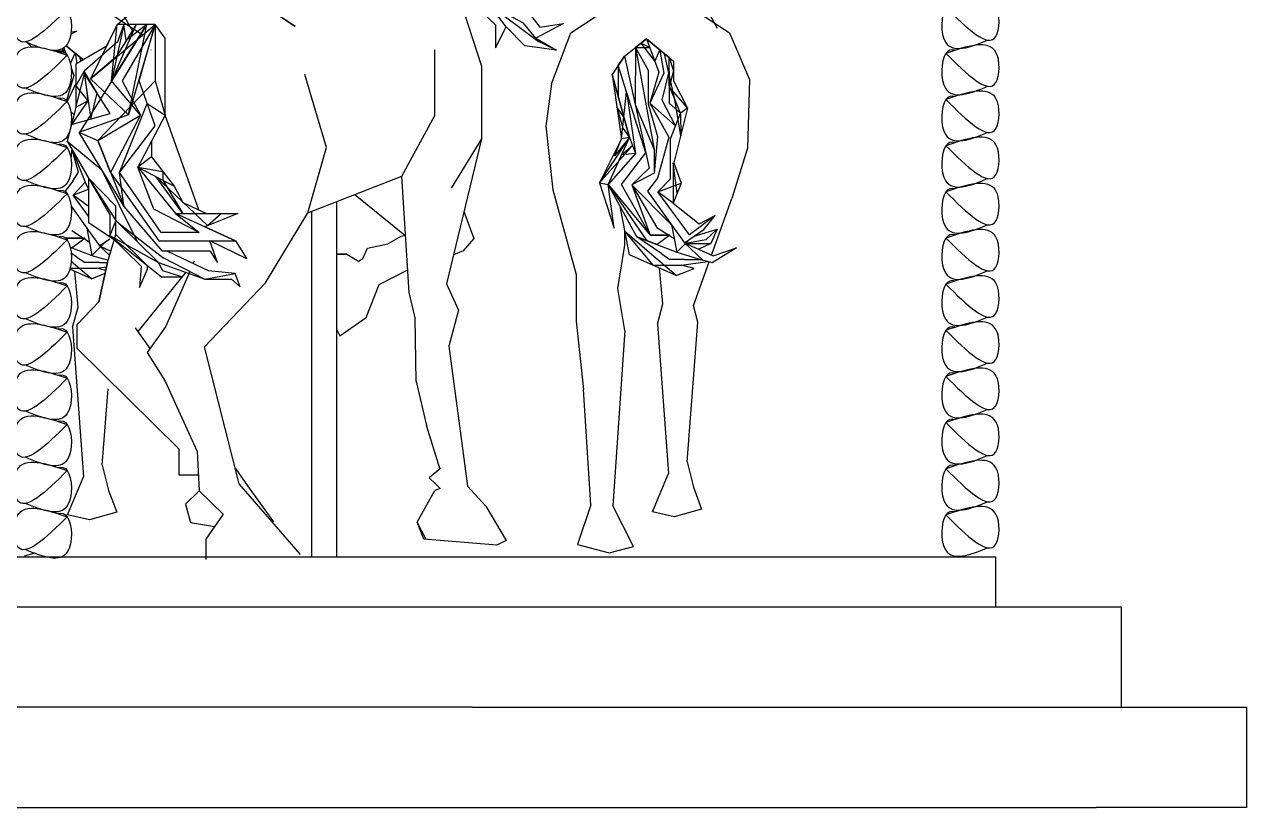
# Model space of a CAD drawing. Header units: centimetres. Extents: x -76 to 1832, y -219 to 581.
# Drawn here: x 480.7 to 724.5, y -27.5 to 128.6 of the extents above; entities that cross this region are included whole.
import ezdxf

# ---------------------------------------------------------------- set-up
doc = ezdxf.new("R2010")
doc.units = ezdxf.units.CM
doc.header["$MEASUREMENT"] = 0
doc.layers.add('Cai', color=7, linetype='Continuous')
doc.layers.add('Stuctura carusel', color=7, linetype='Continuous')

# ---------------------------------------------------------------- blocks, each defined once
blk = doc.blocks.new('*U74')
at = {"layer": 'Stuctura carusel'}
blk.add_spline([(4.89, 3.17), (-5.11, 3.36), (-5.11, -2.65), (4.89, 3.17)], degree=3, dxfattribs=at)
blk.add_open_spline([(2.99, 3.8), (3.78, 3.99), (5.86, 3.46), (6.17, -6.91), (0.14, -4.92), (-3.45, -3.38)], degree=3, knots=[8.392933, 8.392933, 8.392933, 8.392933, 11.573684, 18.609105, 27.344596, 27.344596, 27.344596, 27.344596], dxfattribs=at)
blk = doc.blocks.new('*U75')
at = {"layer": 'Stuctura carusel', "color": 0, "linetype": 'ByBlock', "lineweight": -2, "transparency": 16777216}
blk.add_blockref('*U74', (0, 0), dxfattribs=at)
blk = doc.blocks.new('*U72')
at = {"layer": 'Stuctura carusel'}
blk.add_blockref('*U75', (-0.01, 0.37), dxfattribs=at)
blk = doc.blocks.new('*U73')
at = {"layer": 'Stuctura carusel', "color": 0, "linetype": 'ByBlock', "lineweight": -2, "transparency": 16777216}
for p in [(0, 0), (0, -9.2), (0, -18.4), (0, -27.6), (0, -36.8), (0, -46), (0, -55.2), (0, -64.4), (0, -73.6), (0, -82.8), (0, -92), (0, -101.2), (0, -110.4), (0, -119.6), (0, -128.8), (0, -138), (0, -147.2), (0, -156.4), (0, -165.6), (0, -174.8), (0, -184), (0, -193.2), (0, -202.4), (0, -211.6), (0, -220.8)]:
    blk.add_blockref('*U72', p, dxfattribs=at)
blk = doc.blocks.new('*U78')
at = {"layer": 'Stuctura carusel'}
blk.add_spline([(4.89, 3.17), (-5.11, 3.36), (-5.11, -2.65), (4.89, 3.17)], degree=3, dxfattribs=at)
blk.add_open_spline([(2.99, 3.8), (3.78, 3.99), (5.86, 3.46), (6.17, -6.91), (0.14, -4.92), (-3.45, -3.38)], degree=3, knots=[8.392933, 8.392933, 8.392933, 8.392933, 11.573684, 18.609105, 27.344596, 27.344596, 27.344596, 27.344596], dxfattribs=at)
blk = doc.blocks.new('*U79')
at = {"layer": 'Stuctura carusel', "color": 0, "linetype": 'ByBlock', "lineweight": -2, "transparency": 16777216}
blk.add_blockref('*U78', (0, 0), dxfattribs=at)
blk = doc.blocks.new('*U76')
at = {"layer": 'Stuctura carusel'}
blk.add_blockref('*U79', (-0.01, 0.37), dxfattribs=at)
blk = doc.blocks.new('*U77')
at = {"layer": 'Stuctura carusel', "color": 0, "linetype": 'ByBlock', "lineweight": -2, "transparency": 16777216}
for p in [(0, 0), (0, -9.2), (0, -18.4), (0, -27.6), (0, -36.8), (0, -46), (0, -55.2), (0, -64.4), (0, -73.6), (0, -82.8), (0, -92), (0, -101.2), (0, -110.4), (0, -119.6), (0, -128.8), (0, -138), (0, -147.2), (0, -156.4), (0, -165.6), (0, -174.8), (0, -184), (0, -193.2), (0, -202.4), (0, -211.6), (0, -220.8), (0, -230), (0, -239.2)]:
    blk.add_blockref('*U76', p, dxfattribs=at)

msp = doc.modelspace()

# ---------------------------------------------------------------- linework, layer by layer
at = {"layer": 'Cai'}
for p, q in [((499.18, 128.58), (506.44, 134.66)), ((525.21, 134.66), (534.72, 128.17)), ((566.76, 136.11), (571.89, 120.25)), ((534.72, 128.17), (526.5, 133.78)), ((506.81, 128.58), (499.18, 128.58)), ((508.76, 125.86), (506.81, 128.58)), ((508.76, 110.48), (508.76, 125.86)), ((604.79, 125.69), (602.59, 123.98)), ((605.42, 123.98), (603.69, 124.84)), ((603.69, 124.84), (606.45, 121.19)), ((604.79, 125.69), (607.24, 119.05)), ((608.42, 122.73), (604.79, 125.69)), ((486.08, 123.48), (486.06, 123.46)), ((486.49, 123.36), (488.76, 123.36)), ((488.76, 123.36), (488.13, 123.67)), ((488.56, 123.9), (488.97, 122.78)), ((491.75, 122.1), (489.04, 124.32)), ((489.89, 120.8), (490.82, 122.87)), ((492.44, 121.54), (490.82, 122.87)), ((490.82, 122.87), (491.18, 120.8)), ((491.95, 121.25), (491.75, 122.1)), ((562.56, 110.46), (562.56, 123.52)), ((600.39, 122.27), (597.92, 118.6)), ((599.15, 120.44), (600.39, 122.27)), ((600.39, 122.27), (604.66, 103)), ((602.59, 123.98), (602.52, 112.64)), ((602.59, 123.98), (605.16, 119.51)), ((602.59, 123.98), (606.3, 103.66)), ((602.59, 123.98), (605.42, 123.98)), ((606.45, 121.19), (607.48, 123.49)), ((609.35, 121.97), (607.48, 123.49)), ((607.48, 123.49), (608.29, 118.88)), ((610.48, 113.65), (608.42, 122.73)), ((609.35, 116.4), (609.35, 121.97)), ((609.35, 121.97), (610.17, 119.34)), ((490.02, 119.92), (490.58, 118.42)), ((571.89, 120.25), (571.89, 105.79)), ((604.66, 103), (599.15, 120.44)), ((599.15, 120.44), (599.15, 114.14)), ((605.16, 119.51), (605.16, 112.78)), ((490.58, 118.42), (489.12, 113.43)), ((541, 104.09), (536.64, 118.61)), ((597.92, 118.6), (599.83, 105.8)), ((601.4, 106.03), (597.92, 118.6)), ((597.92, 118.6), (601.4, 106.03)), ((607.24, 119.05), (605.44, 112.88)), ((608.29, 118.88), (605.44, 112.88)), ((607.93, 113.5), (609.35, 119.19)), ((610.17, 119.34), (609.35, 116.06)), ((609.35, 119.19), (609.35, 112.93)), ((610.17, 117.38), (612.97, 111.87)), ((490.95, 116.84), (489.25, 113.25)), ((599.83, 105.8), (600.81, 115.18)), ((600.81, 115.18), (602.63, 102.89)), ((611.6, 110.89), (609.35, 116.4)), ((609.35, 116.06), (612.97, 111.87)), ((600.28, 110.08), (598.87, 112.2)), ((598.87, 112.2), (600.05, 107.94)), ((599.15, 114.14), (601.4, 106.03)), ((602.52, 112.64), (606.3, 103.66)), ((605.16, 112.78), (606.97, 106.26)), ((605.44, 112.88), (609.26, 106.14)), ((605.44, 112.88), (610.59, 108.35)), ((610.59, 108.35), (607.93, 113.5)), ((609.35, 112.93), (611.6, 110.89)), ((611.62, 106.42), (610.48, 113.65)), ((489.96, 111.21), (490.6, 110.64)), ((491.14, 110.17), (491.16, 110.15)), ((515.48, 91.64), (508.76, 110.48)), ((556.02, 98.33), (562.56, 110.46)), ((599.83, 105.8), (600.28, 110.08)), ((609.58, 105.8), (611.6, 110.89)), ((612.97, 111.87), (610.27, 100.98)), ((612.97, 111.87), (611.6, 110.89)), ((611.6, 110.89), (611.62, 106.42)), ((611.6, 110.89), (611.62, 106.42)), ((600.05, 107.94), (601.4, 106.03)), ((571.89, 105.79), (564.89, 76.87)), ((571.89, 105.79), (565.82, 95.99)), ((595.45, 97.05), (601.4, 106.03)), ((599.83, 105.8), (595.45, 97.05)), ((597.13, 96.71), (601.4, 106.03)), ((601.4, 106.03), (598.42, 102.39)), ((598.42, 102.39), (599.83, 105.8)), ((601.4, 106.03), (599.83, 105.8)), ((601.4, 106.03), (602.63, 102.89)), ((606.97, 106.26), (606.3, 98.98)), ((609.26, 106.14), (607.01, 97.95)), ((609.58, 97.84), (609.58, 105.8)), ((490.14, 103.77), (489.97, 101.95)), ((490.14, 103.77), (492.84, 97.14)), ((537.22, 91.03), (541, 104.09)), ((602.02, 104.46), (595.45, 97.05)), ((602.63, 102.89), (597.13, 96.71)), ((599.83, 102.6), (602.02, 104.46)), ((599.83, 96.71), (604.66, 103)), ((602.63, 102.89), (599.83, 102.6)), ((604.66, 103), (605.33, 99.97)), ((606.3, 103.66), (606.3, 98.98)), ((605.33, 99.97), (601.85, 96.6)), ((610.93, 94.97), (610.12, 100.98)), ((610.12, 100.98), (610.12, 93)), ((610.27, 100.98), (611.73, 96.94)), ((490.35, 97.32), (491.49, 99.16)), ((537.22, 91.03), (556.02, 98.33)), ((557.48, 75.13), (556.02, 98.33)), ((606.3, 98.98), (601.85, 96.6)), ((607.01, 97.95), (604.99, 95.37)), ((607.07, 95.21), (609.58, 97.84)), ((490.35, 97.32), (488.79, 95.32)), ((490.41, 94.58), (492.84, 97.14)), ((490.41, 94.58), (493.51, 95.73)), ((492.84, 97.14), (493.51, 95.73)), ((595.45, 97.05), (598.37, 87.96)), ((595.45, 97.05), (597.13, 96.71)), ((598.37, 87.96), (597.13, 96.71)), ((597.13, 96.71), (605.55, 86.61)), ((602.86, 86.28), (597.13, 96.71)), ((597.13, 96.71), (604.88, 85.49)), ((605.55, 86.61), (599.83, 96.71)), ((601.85, 96.6), (605.55, 86.61)), ((601.85, 96.6), (609.82, 88.63)), ((601.85, 96.6), (606.86, 88.13)), ((604.99, 95.37), (609.82, 88.63)), ((607.07, 95.21), (611.73, 96.94)), ((613.36, 86.68), (607.07, 95.21)), ((610.12, 93), (607.07, 95.21)), ((611.73, 96.94), (610.12, 93)), ((611.73, 96.94), (610.93, 94.97)), ((493.51, 90.37), (490.41, 94.58)), ((493.46, 92.38), (490.41, 94.58)), ((543, 22.5), (543, 93.28)), ((546.62, 94.68), (556.61, 86.57)), ((610.12, 93), (615.32, 88.86)), ((617.77, 82.62), (621.82, 93.92)), ((490.02, 92.39), (493.16, 88.01)), ((493.51, 92.51), (493.46, 92.38)), ((493.46, 92.38), (493.51, 92.33)), ((528.8, 77.1), (537.22, 91.03)), ((538, 91.34), (538, 22.5)), ((568.39, 91.33), (570.38, 85.93)), ((601.4, 82.69), (599.53, 92.34)), ((618.47, 90.54), (613.36, 86.68)), ((615.32, 88.86), (618.47, 90.54)), ((616.25, 87.75), (618.47, 90.54)), ((493.16, 88.01), (495.71, 84.44)), ((493.16, 88.01), (494.17, 82.55)), ((606.86, 88.13), (610.33, 85.91)), ((609.82, 88.63), (612.38, 85.07)), ((609.82, 88.63), (610.83, 83.18)), ((614.32, 86.41), (618.93, 87.77)), ((618.93, 87.77), (616.62, 85.64)), ((488.89, 85.99), (492.81, 85.99)), ((492.81, 85.99), (488.89, 85.99)), ((488.89, 85.99), (492.81, 85.99)), ((490.2, 87.5), (493.66, 85.28)), ((492.81, 85.99), (490.24, 84.08)), ((495.71, 84.44), (497.78, 85.87)), ((519.22, 81.17), (517.68, 85.48)), ((553.21, 84.88), (555.83, 86.42)), ((555.83, 86.42), (556.76, 86.6)), ((570.38, 85.93), (568.25, 83.45)), ((600.48, 84.59), (600.5, 87.32)), ((605.36, 83.14), (600.5, 87.32)), ((600.5, 87.32), (606.06, 80.61)), ((606.9, 84.71), (602.86, 86.28)), ((607.86, 82.85), (602.86, 86.28)), ((602.86, 86.28), (610.83, 83.18)), ((605.55, 86.61), (609.48, 86.61)), ((609.48, 86.61), (605.55, 86.61)), ((605.55, 86.61), (609.48, 86.61)), ((609.48, 86.61), (606.9, 84.71)), ((610.83, 83.18), (613.5, 85.85)), ((612.38, 85.07), (616.25, 87.75)), ((616.62, 85.64), (612.62, 84.96)), ((490.24, 84.08), (489.84, 84.23)), ((489.84, 84.23), (494.17, 82.55)), ((491.2, 82.22), (490.03, 83.02)), ((494.17, 82.55), (496.84, 85.22)), ((497.71, 82.57), (495.71, 84.44)), ((495.71, 84.44), (497.96, 83.42)), ((548.24, 81.97), (549.15, 83.99)), ((549.15, 83.99), (553.21, 84.88)), ((568.25, 83.45), (566.3, 82.68)), ((599.08, 75.94), (600.48, 84.59)), ((610.72, 78.53), (605.36, 83.14)), ((610.83, 83.18), (616.05, 81.62)), ((616.05, 81.62), (612.38, 85.07)), ((612.38, 85.07), (618.07, 82.48)), ((612.62, 84.96), (617.62, 84.96)), ((617.62, 84.96), (615.22, 83.78)), ((622.74, 84.04), (617.93, 81.06)), ((618.07, 82.48), (622.74, 84.04)), ((494.06, 77.91), (490.04, 81.36)), ((491.2, 82.22), (492.81, 81.11)), ((495.72, 81.11), (492.81, 81.11)), ((494.17, 82.55), (497.42, 81.58)), ((495.56, 73.33), (497.3, 81.17)), ((497.3, 81.17), (495.56, 73.33)), ((495.72, 81.11), (497.29, 81.11)), ((514.48, 81.17), (514.31, 80.96)), ((514.58, 81.4), (514.37, 80.92)), ((543, 82.81), (545.05, 82.81)), ((545.05, 82.81), (543.22, 82.81)), ((545.05, 82.81), (547.34, 81.44)), ((547.34, 81.44), (548.24, 81.97)), ((547.34, 81.44), (548.24, 81.97)), ((547.34, 81.44), (547.34, 81.44)), ((610.72, 78.53), (601.4, 82.69)), ((606.06, 80.61), (611.79, 80.61)), ((607.86, 82.85), (609.48, 81.74)), ((612.38, 81.74), (609.48, 81.74)), ((611.79, 80.61), (616.99, 81.34)), ((614.34, 79.97), (611.79, 80.61)), ((612.38, 81.74), (615.66, 81.74)), ((614.17, 72.57), (617.28, 81.26)), ((617.93, 81.06), (616.05, 81.62)), ((494.06, 77.91), (489.78, 79.81)), ((489.82, 79.98), (495.13, 79.98)), ((491.43, 72.24), (490.76, 79.37)), ((494.06, 77.91), (496.82, 79)), ((495.13, 79.98), (497.1, 80.26)), ((496.94, 79.53), (495.13, 79.98)), ((512.89, 79.2), (503.33, 67.39)), ((513.69, 79.37), (510.22, 71.42)), ((551.45, 76.77), (557.19, 79.68)), ((590.76, 78.77), (590.76, 69.47)), ((608.09, 72.87), (607.42, 80)), ((610.72, 78.53), (614.34, 79.97)), ((516.6, 64.33), (528.8, 77.1)), ((548.89, 70.15), (551.45, 76.77)), ((564.89, 76.87), (567.27, 71.67)), ((600.48, 67.6), (599.08, 75.94)), ((495.56, 73.33), (491.2, 68.69)), ((558.65, 70.1), (557.48, 75.13)), ((490.31, 68.22), (491.43, 72.24)), ((510.22, 71.42), (508.86, 68.31)), ((567.27, 71.67), (565.34, 64.45)), ((606.97, 68.85), (608.09, 72.87)), ((615.05, 69.27), (614.17, 72.57)), ((491.2, 68.69), (491.2, 64.04)), ((508.86, 68.31), (505.19, 63.18)), ((543.64, 66.54), (548.89, 70.15)), ((558.87, 57.4), (558.65, 70.1)), ((590.76, 69.47), (592.23, 55.8)), ((502.82, 68.11), (505.76, 63.97)), ((543, 67.75), (543.64, 66.54)), ((491.2, 64.04), (511.53, 44.02)), ((523.57, 37.05), (516.6, 64.33)), ((565.34, 64.45), (567.47, 48.59)), ((505.19, 63.18), (508.77, 57.47)), ((508.77, 57.47), (515.15, 43.46)), ((558.87, 57.4), (560.91, 48.68)), ((567.2, 50.61), (569.11, 36.58)), ((563.64, 39.9), (560.91, 48.68)), ((511.53, 44.02), (511.53, 38.79)), ((515.15, 43.46), (515.6, 35.65)), ((496.24, 40.77), (497.49, 35.72)), ((522.8, 40.06), (525.24, 36.64)), ((563.79, 40.12), (561.48, 38.22)), ((605.98, 31.45), (609.18, 39.08)), ((612.9, 41.4), (614.15, 36.34)), ((489.32, 30.82), (492.52, 38.45)), ((511.53, 38.79), (515.6, 38.79)), ((535.77, 22.91), (523.57, 37.05)), ((525.24, 36.64), (530.38, 29.42)), ((561.48, 38.22), (562.75, 36.98)), ((562.75, 36.98), (563.67, 36.1)), ((569.11, 36.58), (572.78, 32.56)), ((569.11, 36.58), (572.78, 32.56)), ((497.49, 35.72), (499.12, 31.36)), ((515.6, 35.65), (512.81, 32.98)), ((515.6, 35.65), (520.38, 30.96)), ((559.08, 29.36), (562.57, 35.67)), ((563.67, 36.1), (562.57, 35.67)), ((614.15, 36.34), (615.78, 31.99)), ((512.81, 32.98), (513.81, 29.34)), ((572.78, 32.56), (576.83, 25.74)), ((593.7, 32.83), (591.07, 24.91)), ((602.2, 24.56), (598.1, 32.67)), ((615.78, 31.99), (610.35, 30.44)), ((493.68, 29.82), (489.32, 30.82)), ((499.12, 31.36), (493.68, 29.82)), ((513.81, 29.34), (518.64, 28.49)), ((520.38, 30.96), (516.89, 26.02)), ((560.37, 25.97), (559.08, 29.36)), ((560.82, 25.93), (559.08, 29.36)), ((610.35, 30.44), (605.98, 31.45)), ((516.89, 26.02), (516.89, 21.96)), ((574.92, 24.78), (560.37, 25.97)), ((576.83, 25.74), (574.92, 24.78)), ((591.07, 24.91), (597.38, 23.3)), ((597.38, 23.3), (602.2, 24.56)), ((480.72, 22.67), (482.68, 23.19))]:
    msp.add_line(p, q, dxfattribs=at)
for points in [[(543, 147.07), (545.45, 148.62), (556.55, 142.5), (566.76, 139.78), (572.78, 134.53), (580.3, 132.2), (583.53, 128.03), (588.24, 128.81), (582.72, 125.84), (580.26, 128.82), (566.76, 136.11), (564, 137.74), (551.06, 142.63), (545.45, 148.62), (548.19, 142.93), (556.67, 138.31), (566.76, 136.11), (574.65, 128.54), (574.65, 123.94), (576.81, 128.1), (573.51, 132.47), (583.28, 125.16)], [(618.98, 127.81), (613.78, 137.28), (613.1, 141.72)], [(502.32, 127.19), (497.11, 136.65), (496.44, 141.09)], [(486.2, 132.64), (494.98, 132.64), (504.23, 126.61)], [(585.82, 116.76), (589.7, 126.92), (599.41, 133.27), (611.64, 133.27), (621.38, 126.92), (625.33, 117.63), (624.94, 103.92), (621.82, 93.92)], [(499.18, 128.58), (496.99, 124.21), (490.95, 120.67), (490.95, 112.01), (489.25, 105.31), (497.78, 90.61), (497.78, 86.54), (508.03, 78.27), (512.14, 78.27), (508.29, 79.5), (507.47, 81.17), (516.73, 77.81), (522.04, 77.81), (523.74, 76.28), (522.73, 78.92), (517.42, 79.47), (510.86, 82.6), (509.06, 83.46)], [(490.01, 127.09), (491.15, 127.28), (489.95, 126.63)], [(500.57, 128.58), (499.29, 125.11), (492.61, 119.29), (493.36, 113.36), (490.1, 108.66), (497.8, 110.82), (492.66, 118.91), (493.95, 109.74), (495.23, 114.87), (492.61, 119.29), (490.95, 116.34), (493.36, 113.36), (490.95, 112.01), (492.68, 118.77)], [(502.99, 128.58), (499.01, 122.15), (493.92, 117.72), (501.48, 110.55), (491.58, 107.04), (500.57, 92.28), (508.13, 83.46), (517.68, 83.46)], [(502.99, 128.58), (498.09, 117.33), (505.12, 128.58), (501, 125.36), (500.57, 128.58), (498.09, 117.33), (499.18, 128.58), (493.92, 117.72), (506.81, 128.58), (501.48, 110.55), (505.12, 128.58), (491.7, 107.08), (495.36, 105.47), (506.81, 117.33)], [(506.81, 128.58), (500.24, 117.36), (503.9, 110.48), (497.91, 99.09), (507.55, 85.48), (522.84, 85.48), (510.86, 90.92), (515.6, 87.12), (508.01, 87.12), (499.71, 99.08), (506.79, 108.4), (503.57, 117.33), (506.81, 128.58), (506.81, 117.33), (508.76, 110.48), (503.31, 100.13), (510.86, 90.92), (523.25, 90.92), (516.68, 88.28), (522.84, 85.48), (525.07, 81.9), (517.68, 85.48)], [(582.72, 125.84), (586.87, 123.45), (580.52, 124.35), (576.81, 128.1)], [(482.11, 124.15), (481.12, 125.14)], [(497.91, 99.09), (495.36, 105.47), (503.9, 110.48), (498.09, 117.33), (503.76, 126.41)], [(504.71, 126.29), (504.72, 126.29)], [(586.87, 123.45), (583.28, 125.16)], [(600.39, 122.27), (604.79, 125.69), (610.17, 121.29), (610.17, 117.38)], [(487.14, 123.43), (487.65, 123.14)], [(489.04, 124.32), (492.44, 121.54)], [(505.9, 123.52), (505.91, 123.49)], [(585.82, 116.76), (584.69, 108.34), (586.12, 95.63), (590.76, 78.77)], [(495.36, 105.47), (500.57, 92.47), (499.71, 99.08), (505.18, 112.86), (508.76, 110.48)], [(489.25, 105.31), (496.07, 99.66), (503.2, 85.35)], [(506.03, 105.31), (506.03, 102.22), (510.6, 96.35)], [(506.03, 102.22), (503.31, 100.13), (508.32, 99.29), (508.32, 97.54), (512.3, 90.92), (506.96, 98.24), (514.68, 90.92), (517.23, 88.5), (519.96, 90.92)], [(515.6, 87.12), (506.54, 91.74), (503.31, 100.13), (510.6, 96.35), (512.3, 93.1), (517.05, 90.92)], [(497.78, 86.54), (504.02, 80.38), (503.66, 76.18), (505.26, 79.83), (505.26, 80.51), (498.93, 86.73), (498.93, 92.34), (493.51, 97.96), (498.93, 89.53), (497.78, 86.54), (507.47, 81.17), (498.93, 89.53), (499.58, 88.9), (508.31, 82.14), (516.73, 77.81), (522.73, 78.92)], [(493.51, 97.96), (493.51, 89.13), (498.63, 85.7)], [(618.93, 87.77), (617.62, 84.96)], [(497.3, 81.17), (498.93, 86.73)], [(517.68, 83.46), (519.22, 81.17)], [(606.97, 68.85), (609.18, 39.08)], [(612.9, 41.4), (615.05, 69.27)], [(490.31, 68.22), (492.52, 38.45)], [(600.48, 67.6), (598.1, 32.67)], [(496.24, 40.77), (497.41, 55.95)], [(593.7, 32.83), (592.23, 55.8)]]:
    msp.add_lwpolyline(points, dxfattribs=at)
at = {"layer": 'Stuctura carusel'}
for p, q in [((491.49, 99.16), (490.14, 103.77)), ((602.86, 22.43), (482.86, 22.43)), ((538, 22.5), (543, 22.5)), ((624.5, 22.5), (674.5, 22.5)), ((674.5, 12.5), (674.5, 22.5)), ((624.5, 12.5), (674.5, 12.5)), ((674.5, 12.5), (676.5, 12.5)), ((674.5, 12.5), (699.5, 12.5)), ((676.5, 12.5), (686.5, 12.5)), ((699.5, 12.5), (699.5, -7.5)), ((570.03, -7.5), (-35.5, -7.5)), ((570.03, -7.5), (633.07, -7.5)), ((633.07, -7.5), (699.5, -7.5)), ((699.5, -7.5), (724.5, -7.5)), ((724.5, -7.5), (724.5, -27.5)), ((-45.5, -27.5), (694.5, -27.5)), ((724.5, -27.5), (694.5, -27.5))]:
    msp.add_line(p, q, dxfattribs=at)
for points in [[(24.5, 22.5), (624.5, 22.5)], [(24.5, 12.5), (624.5, 12.5)]]:
    msp.add_lwpolyline(points, dxfattribs=at)

# ---------------------------------------------------------------- block references
at = {"layer": 'Stuctura carusel', "rotation": 0.0009529679605080048}
msp.add_blockref('*U77', (484.38, 266.12), dxfattribs=at)
at = {"layer": 'Stuctura carusel', "xscale": -1, "rotation": 359.9990470320395}
msp.add_blockref('*U73', (669.38, 248.08), dxfattribs=at)

doc.saveas('drawing.dxf')
